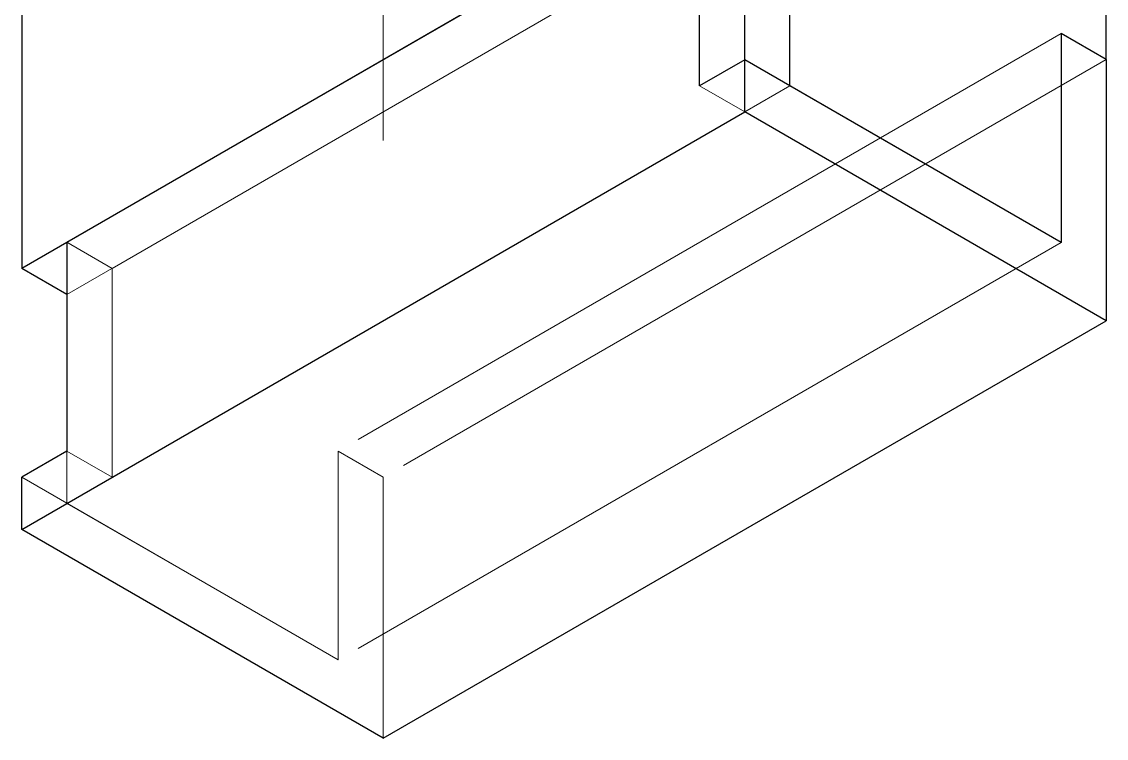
# Model space of a CAD drawing. Header units: millimetres. Extents: x 0 to 841, y 0 to 2287.
# Drawn here: x 587.926 to 589.623, y 234.706 to 235.826 of the extents above; entities that cross this region are included whole.
import ezdxf

# ---------------------------------------------------------------- set-up
doc = ezdxf.new("R2010")
doc.units = ezdxf.units.MM
doc.linetypes.add('HIDDEN', pattern=[1.905, 1.27, -0.635])

msp = doc.modelspace()

# ---------------------------------------------------------------- linework, layer by layer
at = {"color": 7, "linetype": 'Continuous', "lineweight": 25}
for p, q in [((589.6231, 235.767), (589.6231, 237.5634)), ((587.926, 237.2368), (587.926, 235.4404)), ((589.0574, 236.0936), (587.926, 235.4404)), ((587.9967, 235.4813), (588.9867, 236.0527)), ((588.9867, 235.7261), (588.9867, 236.0527)), ((589.1281, 235.7261), (589.1281, 236.0527)), ((589.0574, 235.7669), (589.0574, 236.0119)), ((589.5524, 235.8078), (589.5524, 235.4812)), ((589.6231, 235.767), (589.5524, 235.8078)), ((589.0574, 235.7669), (588.9867, 235.7261)), ((589.0574, 235.6853), (589.0574, 235.7669)), ((589.5524, 235.4812), (589.0574, 235.7669)), ((589.6231, 235.767), (589.6231, 235.3587)), ((589.5524, 235.4812), (589.1281, 235.7261)), ((587.926, 235.0322), (589.0574, 235.6853)), ((589.6231, 235.3587), (589.0574, 235.6853)), ((587.9967, 235.4813), (587.9967, 235.1546)), ((587.9967, 235.3996), (587.926, 235.4404)), ((588.4917, 234.7056), (589.6231, 235.3587)), ((587.9967, 235.1546), (587.926, 235.1138)), ((587.926, 235.0322), (587.926, 235.1138)), ((588.4917, 234.7056), (587.926, 235.0322))]:
    msp.add_line(p, q, dxfattribs=at)
at = {"color": 7, "linetype": 'HIDDEN', "lineweight": 18}
for p, q in [((588.4917, 236.9103), (588.4917, 235.1139)), ((589.0574, 236.0119), (587.9967, 235.3996)), ((588.0674, 235.4404), (589.0574, 236.0119)), ((589.5524, 235.8078), (588.421, 235.1547)), ((589.6231, 235.767), (588.4917, 235.1139)), ((589.0574, 235.6853), (588.9867, 235.7261)), ((589.1281, 235.7261), (589.0574, 235.6853)), ((588.0674, 235.4404), (587.9967, 235.4813)), ((589.5524, 235.4812), (588.421, 234.8281)), ((588.0674, 235.4404), (588.0674, 235.1138)), ((587.9967, 235.073), (587.9967, 235.1546)), ((588.0674, 235.1138), (587.9967, 235.1546)), ((588.4917, 235.1139), (588.421, 235.1547)), ((588.421, 235.1547), (588.421, 234.8281)), ((588.421, 234.8281), (587.926, 235.1138)), ((588.4917, 235.1139), (588.4917, 234.7056)), ((588.421, 234.8281), (587.9967, 235.073))]:
    msp.add_line(p, q, dxfattribs=at)

doc.saveas('drawing.dxf')
